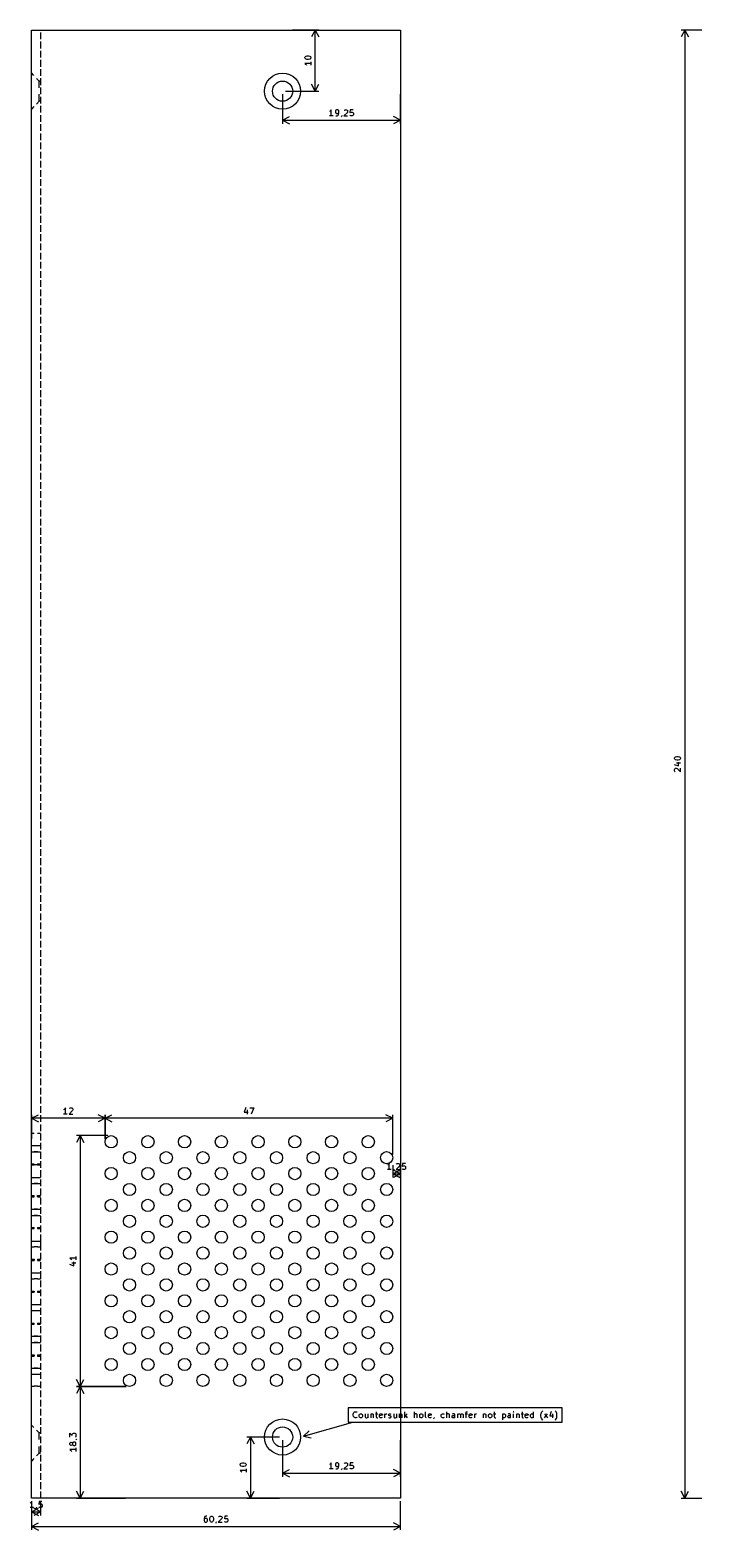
# Model space of a CAD drawing. Extents: x 24 to 504, y -400 to -22.
# Drawn here: x 24.2 to 134, y -400 to -154.8 of the extents above; entities that cross this region are included whole.
import ezdxf

# ---------------------------------------------------------------- set-up
doc = ezdxf.new("R2010")
doc.units = 0
doc.layers.add('BLACK', color=7, linetype='CONTINUOUS')

msp = doc.modelspace()

# ---------------------------------------------------------------- linework, layer by layer
at = {"layer": 'BLACK', "linetype": 'CONTINUOUS'}
for p, q in [((24.5, -154.8), (84.75, -154.8)), ((24.5, -394.8), (24.5, -154.8)), ((26, -156.3), (26, -155.2)), ((26, -157.8), (26, -156.7)), ((71.41642, -154.8), (67.12, -154.8)), ((70.83, -154.8), (70.243579, -155.926504)), ((70.83, -164.8), (70.83, -154.8)), ((70.83, -154.8), (71.416421, -155.926504)), ((84.75, -154.8), (84.75, -394.8)), ((131.2, -154.8), (130.613579, -155.926504)), ((134, -154.8), (130.61358, -154.8)), ((131.2, -154.8), (131.2, -394.8)), ((131.2, -154.8), (131.786421, -155.926504)), ((26, -159.3), (26, -158.2)), ((69.134819, -159.27619), (69.182438, -159.180952)), ((69.134819, -159.371428), (69.134819, -159.27619)), ((69.182438, -159.466666), (69.134819, -159.371428)), ((69.182438, -159.180952), (69.230057, -159.133333)), ((69.230057, -159.133333), (69.325295, -159.085714)), ((69.325295, -159.085714), (69.515771, -159.038095)), ((69.515771, -159.038095), (69.753866, -159.038095)), ((69.753866, -159.038095), (69.944342, -159.085714)), ((69.944342, -159.085714), (70.03958, -159.133333)), ((70.03958, -159.133333), (70.0872, -159.180952)), ((70.0872, -159.180952), (70.134819, -159.27619)), ((70.134819, -159.371428), (70.0872, -159.466666)), ((70.134819, -159.27619), (70.134819, -159.371428)), ((24.880999, -162.263303), (24.5, -161.818804)), ((26, -160.8), (26, -159.7)), ((26, -162.3), (26, -161.2)), ((70.134819, -160.27619), (69.134819, -160.27619)), ((69.134819, -160.27619), (69.277676, -160.371428)), ((69.230057, -159.514285), (69.182438, -159.466666)), ((69.325295, -159.561904), (69.230057, -159.514285)), ((69.277676, -160.371428), (69.372914, -160.466666)), ((69.515771, -159.609523), (69.325295, -159.561904)), ((69.372914, -160.466666), (69.420533, -160.561904)), ((69.753866, -159.609523), (69.515771, -159.609523)), ((69.944342, -159.561904), (69.753866, -159.609523)), ((70.03958, -159.514285), (69.944342, -159.561904)), ((70.0872, -159.466666), (70.03958, -159.514285)), ((70.134819, -159.990476), (70.134819, -160.561904)), ((25.769998, -163.152302), (25.325499, -162.707803)), ((25.769998, -164.231801), (25.769998, -163.152302)), ((25.833498, -163.152302), (25.769998, -163.152302)), ((25.769998, -163.152302), (25.896998, -163.152302)), ((25.896998, -163.152302), (25.833498, -163.152302)), ((25.960498, -163.152302), (25.896998, -163.152302)), ((26, -163.8), (26, -162.7)), ((26, -165.3), (26, -164.2)), ((70.83, -164.8), (70.243579, -163.673496)), ((70.83, -164.8), (71.416421, -163.673496)), ((25.769998, -166.454298), (25.325499, -166.898797)), ((25.769998, -166.454298), (25.769998, -165.311299)), ((25.833498, -166.454298), (25.769998, -166.454298)), ((25.896998, -166.454298), (25.833498, -166.454298)), ((25.960498, -166.454298), (25.896998, -166.454298)), ((26, -166.8), (26, -165.7)), ((65.5, -165.3), (65.5, -170.11642)), ((66, -164.8), (71.41642, -164.8)), ((84.75, -170.11642), (84.75, -165.3)), ((24.880999, -167.279797), (24.5, -167.724296)), ((26, -168.3), (26, -167.2)), ((26, -169.8), (26, -168.7)), ((65.5, -169.53), (66.626504, -168.943579)), ((73.267857, -168.072914), (73.172619, -168.120533)), ((73.744047, -168.834819), (73.172619, -168.834819)), ((73.363095, -167.977676), (73.267857, -168.072914)), ((73.458333, -167.834819), (73.363095, -167.977676)), ((73.458333, -168.834819), (73.458333, -167.834819)), ((74.172619, -167.930057), (74.125, -168.025295)), ((74.125, -168.025295), (74.125, -168.26339)), ((74.125, -168.26339), (74.172619, -168.358628)), ((74.220238, -167.882438), (74.172619, -167.930057)), ((74.172619, -168.358628), (74.220238, -168.406247)), ((74.315476, -167.834819), (74.220238, -167.882438)), ((74.220238, -168.406247), (74.315476, -168.453866)), ((74.220238, -168.834819), (74.410714, -168.834819)), ((74.505952, -167.834819), (74.315476, -167.834819)), ((74.315476, -168.453866), (74.505952, -168.453866)), ((74.410714, -168.834819), (74.505952, -168.7872)), ((74.60119, -167.882438), (74.505952, -167.834819)), ((74.505952, -168.453866), (74.60119, -168.406247)), ((74.505952, -168.7872), (74.553571, -168.73958)), ((74.553571, -168.73958), (74.648809, -168.596723)), ((74.648809, -167.930057), (74.60119, -167.882438)), ((74.60119, -168.406247), (74.648809, -168.358628)), ((74.696428, -168.025295), (74.648809, -167.930057)), ((74.648809, -168.358628), (74.696428, -168.26339)), ((74.648809, -168.596723), (74.696428, -168.406247)), ((74.696428, -168.406247), (74.696428, -168.025295)), ((75.125, -168.930057), (75.077381, -168.977676)), ((75.172619, -168.834819), (75.125, -168.930057)), ((75.172619, -168.7872), (75.172619, -168.834819)), ((76.07738, -168.26339), (75.505952, -168.834819)), ((75.505952, -168.834819), (76.124999, -168.834819)), ((75.553571, -167.930057), (75.60119, -167.882438)), ((75.60119, -167.882438), (75.696428, -167.834819)), ((75.696428, -167.834819), (75.934523, -167.834819)), ((75.934523, -167.834819), (76.029761, -167.882438)), ((76.029761, -167.882438), (76.07738, -167.930057)), ((76.07738, -167.930057), (76.124999, -168.025295)), ((76.124999, -168.120533), (76.07738, -168.26339)), ((76.124999, -168.025295), (76.124999, -168.120533)), ((76.553571, -167.834819), (76.505952, -168.311009)), ((76.505952, -168.311009), (76.553571, -168.26339)), ((76.553571, -168.7872), (76.505952, -168.73958)), ((77.029761, -167.834819), (76.553571, -167.834819)), ((76.553571, -168.26339), (76.648809, -168.215771)), ((76.648809, -168.834819), (76.553571, -168.7872)), ((76.648809, -168.215771), (76.886904, -168.215771)), ((76.886904, -168.834819), (76.648809, -168.834819)), ((76.886904, -168.215771), (76.982142, -168.26339)), ((76.982142, -168.7872), (76.886904, -168.834819)), ((76.982142, -168.26339), (77.029761, -168.311009)), ((77.029761, -168.73958), (76.982142, -168.7872)), ((77.029761, -168.311009), (77.07738, -168.406247)), ((77.07738, -168.644342), (77.029761, -168.73958)), ((77.07738, -168.406247), (77.07738, -168.644342)), ((84.75, -169.53), (83.623496, -168.943579)), ((26, -171.3), (26, -170.2)), ((65.5, -169.53), (84.75, -169.53)), ((65.5, -169.53), (66.626504, -170.116421)), ((84.75, -169.53), (83.623496, -170.116421)), ((26, -172.8), (26, -171.7)), ((26, -174.3), (26, -173.2)), ((26, -175.8), (26, -174.7)), ((26, -177.3), (26, -176.2)), ((26, -178.8), (26, -177.7)), ((26, -180.3), (26, -179.2)), ((26, -181.8), (26, -180.7)), ((26, -183.3), (26, -182.2)), ((26, -184.8), (26, -183.7)), ((26, -186.3), (26, -185.2)), ((26, -187.8), (26, -186.7)), ((26, -189.3), (26, -188.2)), ((26, -190.8), (26, -189.7)), ((26, -192.3), (26, -191.2)), ((26, -193.8), (26, -192.7)), ((26, -195.3), (26, -194.2)), ((26, -196.8), (26, -195.7)), ((26, -198.3), (26, -197.2)), ((26, -199.8), (26, -198.7)), ((26, -201.3), (26, -200.2)), ((26, -202.8), (26, -201.7)), ((26, -204.3), (26, -203.2)), ((26, -205.8), (26, -204.7)), ((26, -207.3), (26, -206.2)), ((26, -208.8), (26, -207.7)), ((26, -210.3), (26, -209.2)), ((26, -211.8), (26, -210.7)), ((26, -213.3), (26, -212.2)), ((26, -214.8), (26, -213.7)), ((26, -216.3), (26, -215.2)), ((26, -217.8), (26, -216.7)), ((26, -219.3), (26, -218.2)), ((26, -220.8), (26, -219.7)), ((26, -222.3), (26, -221.2)), ((26, -223.8), (26, -222.7)), ((26, -225.3), (26, -224.2)), ((26, -226.8), (26, -225.7)), ((26, -228.3), (26, -227.2)), ((26, -229.8), (26, -228.7)), ((26, -231.3), (26, -230.2)), ((26, -232.8), (26, -231.7)), ((26, -234.3), (26, -233.2)), ((26, -235.8), (26, -234.7)), ((26, -237.3), (26, -236.2)), ((26, -238.8), (26, -237.7)), ((26, -240.3), (26, -239.2)), ((26, -241.8), (26, -240.7)), ((26, -243.3), (26, -242.2)), ((26, -244.8), (26, -243.7)), ((26, -246.3), (26, -245.2)), ((26, -247.8), (26, -246.7)), ((26, -249.3), (26, -248.2)), ((26, -250.8), (26, -249.7)), ((26, -252.3), (26, -251.2)), ((26, -253.8), (26, -252.7)), ((26, -255.3), (26, -254.2)), ((26, -256.8), (26, -255.7)), ((26, -258.3), (26, -257.2)), ((26, -259.8), (26, -258.7)), ((26, -261.3), (26, -260.2)), ((26, -262.8), (26, -261.7)), ((26, -264.3), (26, -263.2)), ((26, -265.8), (26, -264.7)), ((26, -267.3), (26, -266.2)), ((26, -268.8), (26, -267.7)), ((26, -270.3), (26, -269.2)), ((26, -271.8), (26, -270.7)), ((26, -273.3), (26, -272.2)), ((26, -274.8), (26, -273.7)), ((129.504819, -273.799999), (129.552438, -273.704761)), ((129.504819, -273.895237), (129.504819, -273.799999)), ((129.552438, -273.990475), (129.504819, -273.895237)), ((129.552438, -273.704761), (129.600057, -273.657142)), ((129.600057, -274.038094), (129.552438, -273.990475)), ((129.600057, -273.657142), (129.695295, -273.609523)), ((129.695295, -274.085713), (129.600057, -274.038094)), ((129.695295, -273.609523), (129.885771, -273.561904)), ((129.885771, -274.133332), (129.695295, -274.085713)), ((129.838152, -274.609523), (130.504819, -274.609523)), ((129.885771, -273.561904), (130.123866, -273.561904)), ((130.123866, -274.133332), (129.885771, -274.133332)), ((130.123866, -273.561904), (130.314342, -273.609523)), ((130.314342, -274.085713), (130.123866, -274.133332)), ((130.171485, -275.085713), (130.171485, -274.466666)), ((130.314342, -273.609523), (130.40958, -273.657142)), ((130.40958, -274.038094), (130.314342, -274.085713)), ((130.40958, -273.657142), (130.4572, -273.704761)), ((130.4572, -273.990475), (130.40958, -274.038094)), ((130.4572, -273.704761), (130.504819, -273.799999)), ((130.504819, -273.895237), (130.4572, -273.990475)), ((130.504819, -273.799999), (130.504819, -273.895237)), ((26, -276.3), (26, -275.2)), ((26, -277.8), (26, -276.7)), ((129.4572, -274.847618), (130.171485, -275.085713)), ((129.504819, -275.657142), (129.552438, -275.561904)), ((129.504819, -275.895237), (129.504819, -275.657142)), ((129.552438, -275.990475), (129.504819, -275.895237)), ((129.552438, -275.561904), (129.600057, -275.514285)), ((129.600057, -276.038094), (129.552438, -275.990475)), ((129.600057, -275.514285), (129.695295, -275.466666)), ((129.695295, -275.466666), (129.790533, -275.466666)), ((129.790533, -275.466666), (129.93339, -275.514285)), ((129.93339, -275.514285), (130.504819, -276.085713)), ((130.504819, -276.085713), (130.504819, -275.466666)), ((26, -279.3), (26, -278.2)), ((26, -280.8), (26, -279.7)), ((26, -282.3), (26, -281.2)), ((26, -283.8), (26, -282.7)), ((26, -285.3), (26, -284.2)), ((26, -286.8), (26, -285.7)), ((26, -288.3), (26, -287.2)), ((26, -289.8), (26, -288.7)), ((26, -291.3), (26, -290.2)), ((26, -292.8), (26, -291.7)), ((26, -294.3), (26, -293.2)), ((26, -295.8), (26, -294.7)), ((26, -297.3), (26, -296.2)), ((26, -298.8), (26, -297.7)), ((26, -300.3), (26, -299.2)), ((26, -301.8), (26, -300.7)), ((26, -303.3), (26, -302.2)), ((26, -304.8), (26, -303.7)), ((26, -306.3), (26, -305.2)), ((26, -307.8), (26, -306.7)), ((26, -309.3), (26, -308.2)), ((26, -310.8), (26, -309.7)), ((26, -312.3), (26, -311.2)), ((26, -313.8), (26, -312.7)), ((26, -315.3), (26, -314.2)), ((26, -316.8), (26, -315.7)), ((26, -318.3), (26, -317.2)), ((26, -319.8), (26, -318.7)), ((26, -321.3), (26, -320.2)), ((26, -322.8), (26, -321.7)), ((26, -324.3), (26, -323.2)), ((26, -325.8), (26, -324.7)), ((26, -327.3), (26, -326.2)), ((26, -328.8), (26, -327.7)), ((26, -330.3), (26, -329.2)), ((26, -331.8), (26, -330.7)), ((30.023809, -331.004819), (29.928571, -331.147676)), ((30.023809, -332.004819), (30.023809, -331.004819)), ((30.738095, -331.052438), (30.833333, -331.004819)), ((30.833333, -331.004819), (31.071428, -331.004819)), ((31.071428, -331.004819), (31.166666, -331.052438)), ((59.47619, -330.9572), (59.238095, -331.671485)), ((60.142857, -331.004819), (60.809523, -331.004819)), ((60.809523, -331.004819), (60.380952, -332.004819)), ((24.5, -332.7), (25.626504, -332.113579)), ((24.5, -332.11358), (24.5, -336.035156)), ((36.5, -332.7), (24.5, -332.7)), ((24.5, -332.7), (25.626504, -333.286421)), ((26, -333.3), (26, -332.2)), ((29.833333, -331.242914), (29.738095, -331.290533)), ((30.309523, -332.004819), (29.738095, -332.004819)), ((29.928571, -331.147676), (29.833333, -331.242914)), ((31.214285, -331.43339), (30.642857, -332.004819)), ((30.642857, -332.004819), (31.261904, -332.004819)), ((30.690476, -331.100057), (30.738095, -331.052438)), ((31.166666, -331.052438), (31.214285, -331.100057)), ((31.214285, -331.100057), (31.261904, -331.195295)), ((31.261904, -331.290533), (31.214285, -331.43339)), ((31.261904, -331.195295), (31.261904, -331.290533)), ((36.5, -332.7), (35.373496, -332.113579)), ((36.5, -332.7), (35.373496, -333.286421)), ((36.5, -332.7), (37.626504, -332.113579)), ((36.5, -336.035156), (36.5, -332.11358)), ((36.5, -332.11358), (36.5, -336.035156)), ((83.5, -332.7), (36.5, -332.7)), ((36.5, -332.7), (37.626504, -333.286421)), ((59.238095, -331.671485), (59.857142, -331.671485)), ((59.714285, -331.338152), (59.714285, -332.004819)), ((83.5, -332.7), (82.373496, -332.113579)), ((83.5, -332.7), (82.373496, -333.286421)), ((83.5, -338.635156), (83.5, -332.11358)), ((24.5, -335.110075), (24.944499, -335.110075)), ((25.452499, -335.110075), (25.960498, -335.110075)), ((26, -334.8), (26, -333.7)), ((26, -336.3), (26, -335.2)), ((32.45, -335.535156), (31.863579, -336.66166)), ((36.939916, -335.535156), (31.86358, -335.535156)), ((32.45, -335.535156), (32.45, -376.535156)), ((32.45, -335.535156), (33.036421, -336.66166)), ((24.5, -337.142075), (24.944499, -337.142075)), ((24.5, -338.158077), (24.944499, -338.158077)), ((24.5, -338.158077), (25.452499, -338.158077)), ((24.944499, -337.142075), (25.452499, -337.142075)), ((25.452499, -338.158077), (24.944499, -338.158077)), ((25.452499, -337.142075), (25.960498, -337.142075)), ((25.452499, -338.158077), (25.960498, -338.158077)), ((26, -337.8), (26, -336.7)), ((26, -339.3), (26, -338.2)), ((24.5, -340.126579), (24.944499, -340.126579)), ((24.5, -340.317071), (24.5, -340.126579)), ((24.5, -340.317071), (24.944499, -340.317071)), ((25.452499, -340.317071), (24.944499, -340.317071)), ((25.452499, -340.126579), (25.960498, -340.126579)), ((25.452499, -340.126579), (25.452499, -340.317071)), ((25.452499, -340.317071), (25.960498, -340.317071)), ((25.960498, -340.317071), (25.960498, -340.126579)), ((26, -340.8), (26, -339.7)), ((82.744048, -340.312914), (82.64881, -340.360533)), ((82.839286, -340.217676), (82.744048, -340.312914)), ((82.934524, -340.074819), (82.839286, -340.217676)), ((82.934524, -341.074819), (82.934524, -340.074819)), ((83.5, -340.36), (83.5, -342.35642)), ((84.60119, -340.50339), (84.029762, -341.074819)), ((84.077381, -340.170057), (84.125, -340.122438)), ((84.125, -340.122438), (84.220238, -340.074819)), ((84.220238, -340.074819), (84.458333, -340.074819)), ((84.458333, -340.074819), (84.553571, -340.122438)), ((84.553571, -340.122438), (84.60119, -340.170057)), ((84.60119, -340.170057), (84.648809, -340.265295)), ((84.648809, -340.360533), (84.60119, -340.50339)), ((84.648809, -340.265295), (84.648809, -340.360533)), ((84.75, -342.35642), (84.75, -340.36)), ((85.077381, -340.074819), (85.029762, -340.551009)), ((85.029762, -340.551009), (85.077381, -340.50339)), ((85.553571, -340.074819), (85.077381, -340.074819)), ((85.077381, -340.50339), (85.172619, -340.455771)), ((85.172619, -340.455771), (85.410714, -340.455771)), ((85.410714, -340.455771), (85.505952, -340.50339)), ((85.505952, -340.50339), (85.553571, -340.551009)), ((85.553571, -340.551009), (85.60119, -340.646247)), ((85.60119, -340.646247), (85.60119, -340.884342)), ((24.5, -342.349071), (24.944499, -342.349071)), ((24.944499, -342.349071), (25.452499, -342.349071)), ((25.452499, -342.349071), (25.960498, -342.349071)), ((26, -342.3), (26, -341.2)), ((26, -343.8), (26, -342.7)), ((83.220238, -341.074819), (82.64881, -341.074819)), ((83.5, -341.77), (84.626504, -341.183579)), ((83.5, -341.77), (84.75, -341.77)), ((83.5, -341.77), (84.626504, -342.356421)), ((83.64881, -341.170057), (83.601191, -341.217676)), ((84.75, -341.77), (83.623496, -341.183579)), ((84.75, -341.77), (83.623496, -342.356421)), ((83.696429, -341.074819), (83.64881, -341.170057)), ((83.696429, -341.0272), (83.696429, -341.074819)), ((84.029762, -341.074819), (84.648809, -341.074819)), ((85.077381, -341.0272), (85.029762, -340.97958)), ((85.172619, -341.074819), (85.077381, -341.0272)), ((85.410714, -341.074819), (85.172619, -341.074819)), ((85.505952, -341.0272), (85.410714, -341.074819)), ((85.553571, -340.97958), (85.505952, -341.0272)), ((85.60119, -340.884342), (85.553571, -340.97958)), ((24.5, -343.36507), (24.944499, -343.36507)), ((24.5, -343.36507), (25.452499, -343.36507)), ((24.5, -345.333575), (24.5, -345.524067)), ((24.5, -345.333575), (24.944499, -345.333575)), ((24.5, -345.524067), (24.944499, -345.524067)), ((25.452499, -343.36507), (24.944499, -343.36507)), ((24.944499, -345.524067), (24.944499, -345.333575)), ((25.452499, -343.36507), (25.960498, -343.36507)), ((25.452499, -345.524067), (25.452499, -345.333575)), ((25.452499, -345.333575), (25.960498, -345.333575)), ((25.452499, -345.524067), (25.960498, -345.524067)), ((26, -345.3), (26, -344.2)), ((26, -346.8), (26, -345.7)), ((24.5, -347.55607), (25.452499, -347.55607)), ((24.5, -347.55607), (24.944499, -347.55607)), ((25.452499, -347.55607), (24.944499, -347.55607)), ((25.452499, -347.55607), (25.960498, -347.55607)), ((26, -348.3), (26, -347.2)), ((24.5, -348.572069), (25.452499, -348.572069)), ((24.5, -348.572069), (24.944499, -348.572069)), ((24.5, -350.54055), (24.944499, -350.54055)), ((24.5, -350.54055), (24.5, -350.731063)), ((25.452499, -348.572069), (24.944499, -348.572069)), ((24.944499, -350.731063), (24.944499, -350.54055)), ((25.452499, -348.572069), (25.960498, -348.572069)), ((25.452499, -350.54055), (25.960498, -350.54055)), ((25.452499, -350.54055), (25.452499, -350.731063)), ((26, -349.8), (26, -348.7)), ((26, -351.3), (26, -350.2)), ((24.5, -350.731063), (24.944499, -350.731063)), ((24.5, -353.715546), (24.5, -352.763066)), ((24.5, -352.763066), (24.944499, -352.763066)), ((24.944499, -352.763066), (25.452499, -352.763066)), ((25.452499, -350.731063), (25.960498, -350.731063)), ((25.452499, -352.763066), (25.960498, -352.763066)), ((25.960498, -352.763066), (25.960498, -353.715546)), ((26, -352.8), (26, -351.7)), ((24.5, -353.715546), (24.944499, -353.715546)), ((25.452499, -353.715546), (24.944499, -353.715546)), ((25.452499, -353.715546), (25.960498, -353.715546)), ((26, -354.3), (26, -353.2)), ((26, -355.8), (26, -354.7)), ((31.754819, -355.273251), (31.754819, -355.844679)), ((24.5, -355.747546), (24.944499, -355.747546)), ((24.5, -355.938062), (24.5, -355.747546)), ((24.5, -355.938062), (24.944499, -355.938062)), ((24.5, -357.970062), (24.944499, -357.970062)), ((24.5, -358.922542), (24.5, -357.970062)), ((24.944499, -355.747546), (24.944499, -355.938062)), ((24.944499, -357.970062), (25.452499, -357.970062)), ((25.452499, -355.747546), (25.960498, -355.747546)), ((25.452499, -355.747546), (25.452499, -355.938062)), ((25.452499, -355.938062), (25.960498, -355.938062)), ((25.452499, -357.970062), (25.960498, -357.970062)), ((25.960498, -357.970062), (25.960498, -358.922542)), ((26, -357.3), (26, -356.2)), ((26, -358.8), (26, -357.7)), ((30.7072, -356.558965), (31.421485, -356.79706)), ((31.754819, -355.558965), (30.754819, -355.558965)), ((30.754819, -355.558965), (30.897676, -355.654203)), ((30.897676, -355.654203), (30.992914, -355.749441)), ((30.992914, -355.749441), (31.040533, -355.844679)), ((31.088152, -356.32087), (31.754819, -356.32087)), ((31.421485, -356.79706), (31.421485, -356.178013)), ((24.5, -358.922542), (24.944499, -358.922542)), ((25.452499, -358.922542), (24.944499, -358.922542)), ((25.452499, -358.922542), (25.960498, -358.922542)), ((26, -360.3), (26, -359.2)), ((24.5, -361.145048), (24.5, -360.954545)), ((24.5, -360.954545), (24.944499, -360.954545)), ((24.5, -361.145048), (24.944499, -361.145048)), ((24.944499, -360.954545), (24.944499, -361.145048)), ((25.452499, -360.954545), (25.452499, -361.145048)), ((25.452499, -360.954545), (25.960498, -360.954545)), ((25.452499, -361.145048), (25.960498, -361.145048)), ((26, -361.8), (26, -360.7)), ((26, -363.3), (26, -362.2)), ((24.5, -363.113542), (24.944499, -363.113542)), ((24.5, -364.129541), (24.944499, -364.129541)), ((24.944499, -363.113542), (25.452499, -363.113542)), ((24.944499, -364.129541), (25.452499, -364.129541)), ((25.452499, -363.113542), (25.960498, -363.113542)), ((25.452499, -364.129541), (25.960498, -364.129541)), ((26, -364.8), (26, -363.7)), ((26, -366.3), (26, -365.2)), ((24.5, -366.161541), (24.5, -366.352044)), ((24.5, -366.161541), (24.944499, -366.161541)), ((24.5, -366.352044), (24.944499, -366.352044)), ((24.944499, -366.352044), (24.944499, -366.161541)), ((25.452499, -366.161541), (25.960498, -366.161541)), ((25.452499, -366.161541), (25.452499, -366.352044)), ((25.452499, -366.352044), (25.960498, -366.352044)), ((26, -367.8), (26, -366.7)), ((24.5, -368.320539), (24.944499, -368.320539)), ((24.5, -368.320539), (25.452499, -368.320539)), ((24.5, -369.336537), (24.944499, -369.336537)), ((24.5, -369.336537), (25.452499, -369.336537)), ((25.452499, -368.320539), (24.944499, -368.320539)), ((25.452499, -369.336537), (24.944499, -369.336537)), ((25.452499, -368.320539), (25.960498, -368.320539)), ((25.452499, -369.336537), (25.960498, -369.336537)), ((26, -369.3), (26, -368.2)), ((26, -370.8), (26, -369.7)), ((24.5, -371.559032), (24.5, -371.368537)), ((24.5, -371.368537), (24.944499, -371.368537)), ((24.5, -371.559032), (24.944499, -371.559032)), ((24.944499, -371.368537), (24.944499, -371.559032)), ((25.452499, -371.368537), (25.960498, -371.368537)), ((25.452499, -371.368537), (25.452499, -371.559032)), ((25.452499, -371.559032), (25.960498, -371.559032)), ((26, -372.3), (26, -371.2)), ((24.5, -373.527532), (24.944499, -373.527532)), ((24.5, -373.527532), (25.452499, -373.527532)), ((24.5, -374.543533), (24.944499, -374.543533)), ((25.452499, -373.527532), (24.944499, -373.527532)), ((24.944499, -374.543533), (25.452499, -374.543533)), ((25.452499, -373.527532), (25.960498, -373.527532)), ((25.452499, -374.543533), (25.960498, -374.543533)), ((26, -373.8), (26, -372.7)), ((26, -375.3), (26, -374.2)), ((24.5, -376.512028), (24.944499, -376.512028)), ((25.452499, -376.512028), (24.944499, -376.512028)), ((25.452499, -376.512028), (25.960498, -376.512028)), ((26, -376.8), (26, -375.7)), ((26, -378.3), (26, -377.2)), ((32.45, -376.535156), (31.863579, -375.408652)), ((32.45, -376.535156), (31.863579, -377.66166)), ((39.939916, -376.535156), (31.86358, -376.535156)), ((31.86358, -376.535156), (39.939916, -376.535156)), ((32.45, -376.535156), (33.036421, -375.408652)), ((32.45, -376.535156), (32.45, -394.8)), ((32.45, -376.535156), (33.036421, -377.66166)), ((26, -379.8), (26, -378.7)), ((76.217854, -380.05175), (76.217854, -382.34825)), ((111.182146, -380.05175), (76.217854, -380.05175)), ((111.182146, -382.34825), (111.182146, -380.05175)), ((26, -381.3), (26, -380.2)), ((26, -382.8), (26, -381.7)), ((68.930617, -384.662134), (76.997073, -382.34825)), ((76.217854, -382.34825), (111.182146, -382.34825)), ((77.03333, -381.08339), (77.080949, -380.892914)), ((77.03333, -381.226247), (77.03333, -381.08339)), ((77.080949, -381.416723), (77.03333, -381.226247)), ((77.080949, -380.892914), (77.128568, -380.797676)), ((77.128568, -381.511961), (77.080949, -381.416723)), ((77.128568, -380.797676), (77.223806, -380.702438)), ((77.223806, -381.6072), (77.128568, -381.511961)), ((77.223806, -380.702438), (77.366663, -380.654819)), ((77.366663, -381.654819), (77.223806, -381.6072)), ((77.366663, -380.654819), (77.461901, -380.654819)), ((77.461901, -381.654819), (77.366663, -381.654819)), ((77.461901, -380.654819), (77.604758, -380.702438)), ((77.604758, -381.6072), (77.461901, -381.654819)), ((77.604758, -380.702438), (77.652377, -380.750057)), ((77.652377, -381.55958), (77.604758, -381.6072)), ((78.03333, -381.178628), (78.080949, -381.08339)), ((78.03333, -381.464342), (78.03333, -381.178628)), ((78.080949, -381.55958), (78.03333, -381.464342)), ((78.080949, -381.08339), (78.128568, -381.035771)), ((78.128568, -381.6072), (78.080949, -381.55958)), ((78.128568, -381.035771), (78.223806, -380.988152)), ((78.223806, -381.654819), (78.128568, -381.6072)), ((78.223806, -380.988152), (78.366663, -380.988152)), ((78.366663, -381.654819), (78.223806, -381.654819)), ((78.366663, -380.988152), (78.461901, -381.035771)), ((78.461901, -381.6072), (78.366663, -381.654819)), ((78.461901, -381.035771), (78.50952, -381.08339)), ((78.50952, -381.55958), (78.461901, -381.6072)), ((78.50952, -381.08339), (78.557139, -381.178628)), ((78.557139, -381.464342), (78.50952, -381.55958)), ((78.557139, -381.178628), (78.557139, -381.464342)), ((78.985711, -380.988152), (78.985711, -381.511961)), ((78.985711, -381.511961), (79.03333, -381.6072)), ((79.03333, -381.6072), (79.128568, -381.654819)), ((79.128568, -381.654819), (79.271425, -381.654819)), ((79.271425, -381.654819), (79.366663, -381.6072)), ((79.366663, -381.6072), (79.414282, -381.55958)), ((79.414282, -380.988152), (79.414282, -381.654819)), ((79.890473, -380.988152), (79.890473, -381.654819)), ((79.890473, -381.08339), (79.938092, -381.035771)), ((79.938092, -381.035771), (80.03333, -380.988152)), ((80.03333, -380.988152), (80.176187, -380.988152)), ((80.176187, -380.988152), (80.271425, -381.035771)), ((80.271425, -381.035771), (80.319044, -381.131009)), ((80.319044, -381.131009), (80.319044, -381.654819)), ((80.652378, -380.988152), (81.03333, -380.988152)), ((80.795235, -380.654819), (80.795235, -381.511961)), ((80.795235, -381.511961), (80.842854, -381.6072)), ((80.842854, -381.6072), (80.938092, -381.654819)), ((80.938092, -381.654819), (81.03333, -381.654819)), ((81.319045, -381.131009), (81.366664, -381.035771)), ((81.319045, -381.511961), (81.319045, -381.131009)), ((81.795235, -381.226247), (81.319045, -381.321485)), ((81.366664, -381.6072), (81.319045, -381.511961)), ((81.366664, -381.035771), (81.461902, -380.988152)), ((81.461902, -381.654819), (81.366664, -381.6072)), ((81.461902, -380.988152), (81.652378, -380.988152)), ((81.652378, -381.654819), (81.461902, -381.654819)), ((81.652378, -380.988152), (81.747616, -381.035771)), ((81.747616, -381.6072), (81.652378, -381.654819)), ((81.747616, -381.035771), (81.795235, -381.131009)), ((81.795235, -381.131009), (81.795235, -381.226247)), ((82.223807, -381.654819), (82.223807, -380.988152)), ((82.223807, -381.178628), (82.271426, -381.08339)), ((82.271426, -381.08339), (82.319045, -381.035771)), ((82.319045, -381.035771), (82.414283, -380.988152)), ((82.414283, -380.988152), (82.509521, -380.988152)), ((82.795236, -381.131009), (82.842855, -381.035771)), ((82.795236, -381.178628), (82.795236, -381.131009)), ((82.842855, -381.273866), (82.795236, -381.178628)), ((82.795236, -381.6072), (82.890474, -381.654819)), ((82.842855, -381.035771), (82.938093, -380.988152)), ((82.938093, -381.321485), (82.842855, -381.273866)), ((82.890474, -381.654819), (83.08095, -381.654819)), ((82.938093, -380.988152), (83.08095, -380.988152)), ((83.08095, -381.321485), (82.938093, -381.321485)), ((83.08095, -380.988152), (83.176188, -381.035771)), ((83.176188, -381.369104), (83.08095, -381.321485)), ((83.08095, -381.654819), (83.176188, -381.6072)), ((83.223807, -381.464342), (83.176188, -381.369104)), ((83.176188, -381.6072), (83.223807, -381.511961)), ((83.223807, -381.511961), (83.223807, -381.464342)), ((83.652379, -380.988152), (83.652379, -381.511961)), ((83.652379, -381.511961), (83.699998, -381.6072)), ((83.699998, -381.6072), (83.795236, -381.654819)), ((83.795236, -381.654819), (83.938093, -381.654819)), ((83.938093, -381.654819), (84.033331, -381.6072)), ((84.033331, -381.6072), (84.08095, -381.55958)), ((84.08095, -380.988152), (84.08095, -381.654819)), ((84.557141, -380.988152), (84.557141, -381.654819)), ((84.557141, -381.08339), (84.60476, -381.035771)), ((84.60476, -381.035771), (84.699998, -380.988152)), ((84.699998, -380.988152), (84.842855, -380.988152)), ((84.842855, -380.988152), (84.938093, -381.035771)), ((84.938093, -381.035771), (84.985712, -381.131009)), ((84.985712, -381.131009), (84.985712, -381.654819)), ((85.461903, -381.654819), (85.461903, -380.654819)), ((85.842855, -380.988152), (85.461903, -381.369104)), ((85.557141, -381.273866), (85.842855, -381.654819)), ((87.033332, -381.654819), (87.033332, -380.654819)), ((87.080951, -381.035771), (87.033332, -381.08339)), ((87.176189, -380.988152), (87.080951, -381.035771)), ((87.319046, -380.988152), (87.176189, -380.988152)), ((87.414284, -381.035771), (87.319046, -380.988152)), ((87.461903, -381.131009), (87.414284, -381.035771)), ((87.461903, -381.654819), (87.461903, -381.131009)), ((87.890475, -381.178628), (87.938094, -381.08339)), ((87.890475, -381.464342), (87.890475, -381.178628)), ((87.938094, -381.55958), (87.890475, -381.464342)), ((87.938094, -381.08339), (87.985713, -381.035771)), ((87.985713, -381.6072), (87.938094, -381.55958)), ((87.985713, -381.035771), (88.080951, -380.988152)), ((88.080951, -381.654819), (87.985713, -381.6072)), ((88.080951, -380.988152), (88.223808, -380.988152)), ((88.223808, -381.654819), (88.080951, -381.654819)), ((88.223808, -380.988152), (88.319046, -381.035771)), ((88.319046, -381.6072), (88.223808, -381.654819)), ((88.319046, -381.035771), (88.366665, -381.08339)), ((88.366665, -381.55958), (88.319046, -381.6072)), ((88.366665, -381.08339), (88.414284, -381.178628)), ((88.414284, -381.464342), (88.366665, -381.55958)), ((88.414284, -381.178628), (88.414284, -381.464342)), ((88.842856, -381.511961), (88.842856, -380.654819)), ((88.890475, -381.6072), (88.842856, -381.511961)), ((88.985713, -381.654819), (88.890475, -381.6072)), ((89.319047, -381.131009), (89.366666, -381.035771)), ((89.319047, -381.511961), (89.319047, -381.131009)), ((89.795237, -381.226247), (89.319047, -381.321485)), ((89.366666, -381.6072), (89.319047, -381.511961)), ((89.366666, -381.035771), (89.461904, -380.988152)), ((89.461904, -381.654819), (89.366666, -381.6072)), ((89.461904, -380.988152), (89.65238, -380.988152)), ((89.65238, -381.654819), (89.461904, -381.654819)), ((89.65238, -380.988152), (89.747618, -381.035771)), ((89.747618, -381.6072), (89.65238, -381.654819)), ((89.747618, -381.035771), (89.795237, -381.131009)), ((89.795237, -381.131009), (89.795237, -381.226247)), ((90.223809, -381.750057), (90.17619, -381.797676)), ((90.271428, -381.654819), (90.223809, -381.750057)), ((90.271428, -381.6072), (90.271428, -381.654819)), ((91.414285, -381.178628), (91.461904, -381.08339)), ((91.414285, -381.464342), (91.414285, -381.178628)), ((91.461904, -381.55958), (91.414285, -381.464342)), ((91.461904, -381.08339), (91.509523, -381.035771)), ((91.509523, -381.6072), (91.461904, -381.55958)), ((91.509523, -381.035771), (91.604761, -380.988152)), ((91.604761, -381.654819), (91.509523, -381.6072)), ((91.604761, -380.988152), (91.795237, -380.988152)), ((91.795237, -381.654819), (91.604761, -381.654819)), ((91.795237, -380.988152), (91.890475, -381.035771)), ((91.890475, -381.6072), (91.795237, -381.654819)), ((92.319047, -381.654819), (92.319047, -380.654819)), ((92.366666, -381.035771), (92.319047, -381.08339)), ((92.461904, -380.988152), (92.366666, -381.035771)), ((92.604761, -380.988152), (92.461904, -380.988152)), ((92.699999, -381.035771), (92.604761, -380.988152)), ((92.747618, -381.131009), (92.699999, -381.035771)), ((92.747618, -381.654819), (92.747618, -381.131009)), ((93.17619, -381.416723), (93.223809, -381.321485)), ((93.17619, -381.511961), (93.17619, -381.416723)), ((93.223809, -381.6072), (93.17619, -381.511961)), ((93.319047, -380.988152), (93.223809, -381.035771)), ((93.223809, -381.321485), (93.319047, -381.273866)), ((93.319047, -381.654819), (93.223809, -381.6072)), ((93.509523, -380.988152), (93.319047, -380.988152)), ((93.319047, -381.273866), (93.557142, -381.273866)), ((93.557142, -381.654819), (93.319047, -381.654819)), ((93.604761, -381.035771), (93.509523, -380.988152)), ((93.557142, -381.273866), (93.65238, -381.226247)), ((93.65238, -381.6072), (93.557142, -381.654819)), ((93.65238, -381.131009), (93.604761, -381.035771)), ((93.65238, -381.654819), (93.65238, -381.131009)), ((94.128571, -381.654819), (94.128571, -380.988152)), ((94.128571, -381.08339), (94.17619, -381.035771)), ((94.17619, -381.035771), (94.271428, -380.988152)), ((94.271428, -380.988152), (94.414285, -380.988152)), ((94.414285, -380.988152), (94.509523, -381.035771)), ((94.509523, -381.035771), (94.557142, -381.131009)), ((94.557142, -381.131009), (94.604761, -381.035771)), ((94.557142, -381.131009), (94.557142, -381.654819)), ((94.604761, -381.035771), (94.699999, -380.988152)), ((94.699999, -380.988152), (94.842856, -380.988152)), ((94.842856, -380.988152), (94.938095, -381.035771)), ((94.938095, -381.035771), (94.985714, -381.131009)), ((94.985714, -381.131009), (94.985714, -381.654819)), ((95.319047, -380.988152), (95.699999, -380.988152)), ((95.461904, -380.797676), (95.509523, -380.702438)), ((95.461904, -381.654819), (95.461904, -380.797676)), ((95.509523, -380.702438), (95.604761, -380.654819)), ((95.604761, -380.654819), (95.699999, -380.654819)), ((95.985714, -381.131009), (96.033333, -381.035771)), ((95.985714, -381.511961), (95.985714, -381.131009)), ((96.461904, -381.226247), (95.985714, -381.321485)), ((96.033333, -381.6072), (95.985714, -381.511961)), ((96.033333, -381.035771), (96.128571, -380.988152)), ((96.128571, -381.654819), (96.033333, -381.6072)), ((96.128571, -380.988152), (96.319047, -380.988152)), ((96.319047, -381.654819), (96.128571, -381.654819)), ((96.319047, -380.988152), (96.414285, -381.035771)), ((96.414285, -381.6072), (96.319047, -381.654819)), ((96.414285, -381.035771), (96.461904, -381.131009)), ((96.461904, -381.131009), (96.461904, -381.226247)), ((96.890476, -381.654819), (96.890476, -380.988152)), ((96.890476, -381.178628), (96.938095, -381.08339)), ((96.938095, -381.08339), (96.985714, -381.035771)), ((96.985714, -381.035771), (97.080952, -380.988152)), ((97.080952, -380.988152), (97.17619, -380.988152)), ((98.271429, -380.988152), (98.271429, -381.654819)), ((98.271429, -381.08339), (98.319048, -381.035771)), ((98.319048, -381.035771), (98.414286, -380.988152)), ((98.414286, -380.988152), (98.557143, -380.988152)), ((98.557143, -380.988152), (98.652381, -381.035771)), ((98.652381, -381.035771), (98.7, -381.131009)), ((98.7, -381.131009), (98.7, -381.654819)), ((99.128572, -381.178628), (99.176191, -381.08339)), ((99.128572, -381.464342), (99.128572, -381.178628)), ((99.176191, -381.55958), (99.128572, -381.464342)), ((99.176191, -381.08339), (99.22381, -381.035771)), ((99.22381, -381.6072), (99.176191, -381.55958)), ((99.22381, -381.035771), (99.319048, -380.988152)), ((99.319048, -381.654819), (99.22381, -381.6072)), ((99.319048, -380.988152), (99.461905, -380.988152)), ((99.461905, -381.654819), (99.319048, -381.654819)), ((99.461905, -380.988152), (99.557143, -381.035771)), ((99.557143, -381.6072), (99.461905, -381.654819)), ((99.557143, -381.035771), (99.604762, -381.08339)), ((99.604762, -381.55958), (99.557143, -381.6072)), ((99.604762, -381.08339), (99.652381, -381.178628)), ((99.652381, -381.464342), (99.604762, -381.55958)), ((99.652381, -381.178628), (99.652381, -381.464342)), ((99.938096, -380.988152), (100.319048, -380.988152)), ((100.080953, -380.654819), (100.080953, -381.511961)), ((100.080953, -381.511961), (100.128572, -381.6072)), ((100.128572, -381.6072), (100.22381, -381.654819)), ((100.22381, -381.654819), (100.319048, -381.654819)), ((101.414287, -380.988152), (101.414287, -381.988152)), ((101.414287, -381.035771), (101.509525, -380.988152)), ((101.509525, -381.654819), (101.414287, -381.6072)), ((101.509525, -380.988152), (101.700001, -380.988152)), ((101.700001, -381.654819), (101.509525, -381.654819)), ((101.700001, -380.988152), (101.795239, -381.035771)), ((101.795239, -381.6072), (101.700001, -381.654819)), ((101.795239, -381.035771), (101.842858, -381.08339)), ((101.842858, -381.55958), (101.795239, -381.6072)), ((101.842858, -381.08339), (101.890477, -381.178628)), ((101.890477, -381.464342), (101.842858, -381.55958)), ((101.890477, -381.178628), (101.890477, -381.464342)), ((102.27143, -381.416723), (102.319049, -381.321485)), ((102.27143, -381.511961), (102.27143, -381.416723)), ((102.319049, -381.6072), (102.27143, -381.511961)), ((102.414287, -380.988152), (102.319049, -381.035771)), ((102.319049, -381.321485), (102.414287, -381.273866)), ((102.414287, -381.654819), (102.319049, -381.6072)), ((102.604763, -380.988152), (102.414287, -380.988152)), ((102.414287, -381.273866), (102.652382, -381.273866)), ((102.652382, -381.654819), (102.414287, -381.654819)), ((102.700001, -381.035771), (102.604763, -380.988152)), ((102.652382, -381.273866), (102.74762, -381.226247)), ((102.74762, -381.6072), (102.652382, -381.654819)), ((102.74762, -381.131009), (102.700001, -381.035771)), ((102.74762, -381.654819), (102.74762, -381.131009)), ((103.223811, -380.654819), (103.176192, -380.702438)), ((103.176192, -380.702438), (103.223811, -380.750057)), ((103.27143, -380.702438), (103.223811, -380.654819)), ((103.223811, -380.654819), (103.223811, -380.750057)), ((103.223811, -380.750057), (103.27143, -380.702438)), ((103.223811, -381.654819), (103.223811, -380.988152)), ((103.700001, -380.988152), (103.700001, -381.654819)), ((103.700001, -381.08339), (103.74762, -381.035771)), ((103.74762, -381.035771), (103.842858, -380.988152)), ((103.842858, -380.988152), (103.985715, -380.988152)), ((103.985715, -380.988152), (104.080953, -381.035771)), ((104.080953, -381.035771), (104.128572, -381.131009)), ((104.128572, -381.131009), (104.128572, -381.654819)), ((104.461906, -380.988152), (104.842858, -380.988152)), ((104.604763, -380.654819), (104.604763, -381.511961)), ((104.604763, -381.511961), (104.652382, -381.6072)), ((104.652382, -381.6072), (104.74762, -381.654819)), ((104.74762, -381.654819), (104.842858, -381.654819)), ((105.128573, -381.131009), (105.176192, -381.035771)), ((105.128573, -381.511961), (105.128573, -381.131009)), ((105.604763, -381.226247), (105.128573, -381.321485)), ((105.176192, -381.6072), (105.128573, -381.511961)), ((105.176192, -381.035771), (105.27143, -380.988152)), ((105.27143, -381.654819), (105.176192, -381.6072)), ((105.27143, -380.988152), (105.461906, -380.988152)), ((105.461906, -381.654819), (105.27143, -381.654819)), ((105.461906, -380.988152), (105.557144, -381.035771)), ((105.557144, -381.6072), (105.461906, -381.654819)), ((105.557144, -381.035771), (105.604763, -381.131009)), ((105.604763, -381.131009), (105.604763, -381.226247)), ((105.985716, -381.178628), (106.033335, -381.08339)), ((105.985716, -381.464342), (105.985716, -381.178628)), ((106.033335, -381.55958), (105.985716, -381.464342)), ((106.033335, -381.08339), (106.080954, -381.035771)), ((106.080954, -381.6072), (106.033335, -381.55958)), ((106.080954, -381.035771), (106.176192, -380.988152)), ((106.176192, -381.654819), (106.080954, -381.6072)), ((106.176192, -380.988152), (106.366668, -380.988152)), ((106.366668, -381.654819), (106.176192, -381.654819)), ((106.366668, -380.988152), (106.461906, -381.035771)), ((106.461906, -381.6072), (106.366668, -381.654819)), ((106.461906, -381.654819), (106.461906, -380.654819)), ((107.700002, -381.178628), (107.747621, -380.940533)), ((107.700002, -381.369104), (107.700002, -381.178628)), ((107.747621, -381.6072), (107.700002, -381.369104)), ((107.747621, -380.940533), (107.79524, -380.797676)), ((107.79524, -381.750057), (107.747621, -381.6072)), ((107.79524, -380.797676), (107.842859, -380.702438)), ((107.842859, -381.845295), (107.79524, -381.750057)), ((107.842859, -380.702438), (107.938097, -380.55958)), ((107.938097, -381.988152), (107.842859, -381.845295)), ((107.938097, -380.55958), (107.985716, -380.511961)), ((107.985716, -382.035771), (107.938097, -381.988152)), ((108.271431, -381.654819), (108.79524, -380.988152)), ((108.271431, -380.988152), (108.79524, -381.654819)), ((109.366669, -380.6072), (109.128574, -381.321485)), ((109.128574, -381.321485), (109.747621, -381.321485)), ((109.604764, -380.988152), (109.604764, -381.654819)), ((110.080955, -380.55958), (110.033336, -380.511961)), ((110.033336, -382.035771), (110.080955, -381.988152)), ((110.176193, -380.702438), (110.080955, -380.55958)), ((110.080955, -381.988152), (110.176193, -381.845295)), ((110.223812, -380.797676), (110.176193, -380.702438)), ((110.176193, -381.845295), (110.223812, -381.750057)), ((110.271431, -380.940533), (110.223812, -380.797676)), ((110.223812, -381.750057), (110.271431, -381.6072)), ((110.31905, -381.178628), (110.271431, -380.940533)), ((110.271431, -381.6072), (110.31905, -381.369104)), ((110.31905, -381.369104), (110.31905, -381.178628)), ((24.880999, -383.243022), (24.5, -382.86202)), ((25.769998, -384.132019), (25.325499, -383.687517)), ((25.769998, -385.211517), (25.769998, -384.132019)), ((25.960498, -384.132019), (25.769998, -384.132019)), ((25.833498, -384.132019), (25.769998, -384.132019)), ((25.896998, -384.132019), (25.833498, -384.132019)), ((26, -384.3), (26, -383.2)), ((26, -385.8), (26, -384.7)), ((30.754819, -384.810434), (30.754819, -384.191387)), ((30.754819, -384.191387), (31.135771, -384.52472)), ((31.135771, -384.381863), (31.18339, -384.286625)), ((31.135771, -384.52472), (31.135771, -384.381863)), ((31.18339, -384.286625), (31.231009, -384.239006)), ((31.231009, -384.239006), (31.326247, -384.191387)), ((31.326247, -384.191387), (31.564342, -384.191387)), ((31.564342, -384.191387), (31.65958, -384.239006)), ((31.65958, -384.239006), (31.7072, -384.286625)), ((31.7072, -384.762815), (31.65958, -384.810434)), ((31.7072, -384.286625), (31.754819, -384.381863)), ((31.754819, -384.667577), (31.7072, -384.762815)), ((31.754819, -384.381863), (31.754819, -384.667577)), ((60.25, -384.798789), (59.663579, -385.925293)), ((64.9892, -384.798789), (59.66358, -384.798789)), ((60.25, -384.798789), (60.25, -394.8)), ((60.25, -384.798789), (60.836421, -385.925293)), ((68.930617, -384.662134), (69.851756, -383.787832)), ((68.930617, -384.662134), (70.175146, -384.915208)), ((25.769998, -387.434009), (25.769998, -386.354511)), ((26, -387.3), (26, -386.2)), ((30.754819, -385.810434), (30.802438, -385.715196)), ((30.754819, -386.00091), (30.754819, -385.810434)), ((30.802438, -386.096148), (30.754819, -386.00091)), ((31.754819, -386.858053), (30.754819, -386.858053)), ((30.754819, -386.858053), (30.897676, -386.953291)), ((30.802438, -385.715196), (30.850057, -385.667577)), ((30.850057, -386.143767), (30.802438, -386.096148)), ((30.850057, -385.667577), (30.945295, -385.619958)), ((30.945295, -386.191386), (30.850057, -386.143767)), ((30.897676, -386.953291), (30.992914, -387.048529)), ((30.945295, -385.619958), (30.992914, -385.619958)), ((30.992914, -386.191386), (30.945295, -386.191386)), ((30.992914, -385.619958), (31.088152, -385.667577)), ((31.088152, -386.143767), (30.992914, -386.191386)), ((30.992914, -387.048529), (31.040533, -387.143767)), ((31.088152, -385.667577), (31.135771, -385.715196)), ((31.135771, -386.096148), (31.088152, -386.143767)), ((31.135771, -385.715196), (31.18339, -385.810434)), ((31.18339, -386.00091), (31.135771, -386.096148)), ((31.231009, -385.715196), (31.18339, -385.810434)), ((31.18339, -385.810434), (31.18339, -386.00091)), ((31.18339, -386.00091), (31.231009, -386.096148)), ((31.278628, -385.667577), (31.231009, -385.715196)), ((31.231009, -386.096148), (31.278628, -386.143767)), ((31.373866, -385.619958), (31.278628, -385.667577)), ((31.278628, -386.143767), (31.373866, -386.191386)), ((31.564342, -385.619958), (31.373866, -385.619958)), ((31.373866, -386.191386), (31.564342, -386.191386)), ((31.65958, -385.667577), (31.564342, -385.619958)), ((31.564342, -386.191386), (31.65958, -386.143767)), ((31.7072, -385.715196), (31.65958, -385.667577)), ((31.65958, -386.143767), (31.7072, -386.096148)), ((31.7072, -385.143767), (31.754819, -385.143767)), ((31.754819, -385.810434), (31.7072, -385.715196)), ((31.7072, -386.096148), (31.754819, -386.00091)), ((31.754819, -385.143767), (31.850057, -385.191386)), ((31.754819, -386.00091), (31.754819, -385.810434)), ((31.754819, -386.572339), (31.754819, -387.143767)), ((31.850057, -385.191386), (31.897676, -385.239005)), ((65.5, -385.3), (65.5, -391.28642)), ((84.75, -391.28642), (84.75, -385.3)), ((24.880999, -388.323016), (24.5, -388.767508)), ((25.769998, -387.434009), (25.325499, -387.878514)), ((25.833498, -387.434009), (25.769998, -387.434009)), ((25.833498, -387.434009), (25.896998, -387.434009)), ((25.960498, -387.434009), (25.896998, -387.434009)), ((26, -388.8), (26, -387.7)), ((26, -390.3), (26, -389.2)), ((58.554819, -389.275585), (58.602438, -389.180347)), ((58.554819, -389.370823), (58.554819, -389.275585)), ((58.602438, -389.466061), (58.554819, -389.370823)), ((58.602438, -389.180347), (58.650057, -389.132728)), ((58.650057, -389.51368), (58.602438, -389.466061)), ((58.650057, -389.132728), (58.745295, -389.085109)), ((58.745295, -389.561299), (58.650057, -389.51368)), ((58.745295, -389.085109), (58.935771, -389.03749)), ((58.935771, -389.608918), (58.745295, -389.561299)), ((58.935771, -389.03749), (59.173866, -389.03749)), ((59.173866, -389.608918), (58.935771, -389.608918)), ((59.173866, -389.03749), (59.364342, -389.085109)), ((59.364342, -389.561299), (59.173866, -389.608918)), ((59.364342, -389.085109), (59.45958, -389.132728)), ((59.45958, -389.51368), (59.364342, -389.561299)), ((59.45958, -389.132728), (59.5072, -389.180347)), ((59.5072, -389.466061), (59.45958, -389.51368)), ((59.5072, -389.180347), (59.554819, -389.275585)), ((59.554819, -389.370823), (59.5072, -389.466061)), ((59.554819, -389.275585), (59.554819, -389.370823)), ((73.267857, -389.242914), (73.172619, -389.290533)), ((73.363095, -389.147676), (73.267857, -389.242914)), ((73.458333, -389.004819), (73.363095, -389.147676)), ((73.458333, -390.004819), (73.458333, -389.004819)), ((74.172619, -389.100057), (74.125, -389.195295)), ((74.125, -389.195295), (74.125, -389.43339)), ((74.125, -389.43339), (74.172619, -389.528628)), ((74.220238, -389.052438), (74.172619, -389.100057)), ((74.172619, -389.528628), (74.220238, -389.576247)), ((74.315476, -389.004819), (74.220238, -389.052438)), ((74.220238, -389.576247), (74.315476, -389.623866)), ((74.505952, -389.004819), (74.315476, -389.004819)), ((74.315476, -389.623866), (74.505952, -389.623866)), ((74.60119, -389.052438), (74.505952, -389.004819)), ((74.505952, -389.623866), (74.60119, -389.576247)), ((74.553571, -389.90958), (74.648809, -389.766723)), ((74.648809, -389.100057), (74.60119, -389.052438)), ((74.60119, -389.576247), (74.648809, -389.528628)), ((74.696428, -389.195295), (74.648809, -389.100057)), ((74.648809, -389.528628), (74.696428, -389.43339)), ((74.648809, -389.766723), (74.696428, -389.576247)), ((74.696428, -389.576247), (74.696428, -389.195295)), ((76.07738, -389.43339), (75.505952, -390.004819)), ((75.553571, -389.100057), (75.60119, -389.052438)), ((75.60119, -389.052438), (75.696428, -389.004819)), ((75.696428, -389.004819), (75.934523, -389.004819)), ((75.934523, -389.004819), (76.029761, -389.052438)), ((76.029761, -389.052438), (76.07738, -389.100057)), ((76.07738, -389.100057), (76.124999, -389.195295)), ((76.124999, -389.290533), (76.07738, -389.43339)), ((76.124999, -389.195295), (76.124999, -389.290533)), ((76.553571, -389.004819), (76.505952, -389.481009)), ((76.505952, -389.481009), (76.553571, -389.43339)), ((77.029761, -389.004819), (76.553571, -389.004819)), ((76.553571, -389.43339), (76.648809, -389.385771)), ((76.648809, -389.385771), (76.886904, -389.385771)), ((76.886904, -389.385771), (76.982142, -389.43339)), ((76.982142, -389.43339), (77.029761, -389.481009)), ((77.029761, -389.481009), (77.07738, -389.576247)), ((77.07738, -389.814342), (77.029761, -389.90958)), ((77.07738, -389.576247), (77.07738, -389.814342)), ((26, -391.8), (26, -390.7)), ((26, -393.3), (26, -392.2)), ((59.554819, -390.275585), (58.554819, -390.275585)), ((58.554819, -390.275585), (58.697676, -390.370823)), ((58.697676, -390.370823), (58.792914, -390.466061)), ((58.792914, -390.466061), (58.840533, -390.561299)), ((59.554819, -389.989871), (59.554819, -390.561299)), ((65.5, -390.7), (66.626504, -390.113579)), ((65.5, -390.7), (84.75, -390.7)), ((65.5, -390.7), (66.626504, -391.286421)), ((73.744047, -390.004819), (73.172619, -390.004819)), ((74.220238, -390.004819), (74.410714, -390.004819)), ((74.410714, -390.004819), (74.505952, -389.9572)), ((74.505952, -389.9572), (74.553571, -389.90958)), ((75.125, -390.100057), (75.077381, -390.147676)), ((75.172619, -390.004819), (75.125, -390.100057)), ((75.172619, -389.9572), (75.172619, -390.004819)), ((75.505952, -390.004819), (76.124999, -390.004819)), ((76.553571, -389.9572), (76.505952, -389.90958)), ((76.648809, -390.004819), (76.553571, -389.9572)), ((76.886904, -390.004819), (76.648809, -390.004819)), ((76.982142, -389.9572), (76.886904, -390.004819)), ((77.029761, -389.90958), (76.982142, -389.9572)), ((84.75, -390.7), (83.623496, -390.113579)), ((84.75, -390.7), (83.623496, -391.286421)), ((26, -394.8), (26, -393.7)), ((32.45, -394.8), (31.863579, -393.673496)), ((32.45, -394.8), (33.036421, -393.673496)), ((60.25, -394.8), (59.663579, -393.673496)), ((60.25, -394.8), (60.836421, -393.673496)), ((131.2, -394.8), (130.613579, -393.673496)), ((131.2, -394.8), (131.786421, -393.673496)), ((24.345238, -395.562914), (24.25, -395.610533)), ((24.821428, -396.324819), (24.25, -396.324819)), ((24.440476, -395.467676), (24.345238, -395.562914)), ((24.535714, -395.324819), (24.440476, -395.467676)), ((84.75, -394.8), (24.5, -394.8)), ((24.5, -395.3), (24.5, -397.60642)), ((24.5, -395.3), (24.5, -399.99642)), ((24.5, -397.02), (25.626504, -396.433579)), ((24.5, -397.02), (26, -397.02)), ((24.5, -397.02), (25.626504, -397.606421)), ((24.535714, -396.324819), (24.535714, -395.324819)), ((26, -397.02), (24.873496, -396.433579)), ((26, -397.02), (24.873496, -397.606421)), ((25.25, -396.420057), (25.202381, -396.467676)), ((25.297619, -396.324819), (25.25, -396.420057)), ((25.297619, -396.2772), (25.297619, -396.324819)), ((25.72619, -395.324819), (25.678571, -395.801009)), ((25.678571, -395.801009), (25.72619, -395.75339)), ((25.72619, -396.2772), (25.678571, -396.22958)), ((26.20238, -395.324819), (25.72619, -395.324819)), ((25.72619, -395.75339), (25.821428, -395.705771)), ((25.821428, -396.324819), (25.72619, -396.2772)), ((25.821428, -395.705771), (26.059523, -395.705771)), ((26.059523, -396.324819), (25.821428, -396.324819)), ((26, -397.60642), (26, -395.3)), ((26.059523, -395.705771), (26.154761, -395.75339)), ((26.154761, -396.2772), (26.059523, -396.324819)), ((26.154761, -395.75339), (26.20238, -395.801009)), ((26.20238, -396.22958), (26.154761, -396.2772)), ((26.20238, -395.801009), (26.249999, -395.896247)), ((26.249999, -396.134342), (26.20238, -396.22958)), ((26.249999, -395.896247), (26.249999, -396.134342)), ((31.86358, -394.8), (39.85, -394.8)), ((59.66358, -394.8), (64.9892, -394.8)), ((84.75, -399.99642), (84.75, -395.3)), ((130.61358, -394.8), (134, -394.8)), ((24.5, -399.41), (25.626504, -398.823579)), ((24.5, -399.41), (84.75, -399.41)), ((24.5, -399.41), (25.626504, -399.996421)), ((52.720238, -397.952914), (52.672619, -398.14339)), ((52.672619, -398.14339), (52.672619, -398.524342)), ((52.720238, -398.191009), (52.672619, -398.286247)), ((52.672619, -398.524342), (52.720238, -398.61958)), ((52.815476, -397.810057), (52.720238, -397.952914)), ((52.767857, -398.14339), (52.720238, -398.191009)), ((52.720238, -398.61958), (52.767857, -398.6672)), ((52.863095, -398.095771), (52.767857, -398.14339)), ((52.767857, -398.6672), (52.863095, -398.714819)), ((52.863095, -397.762438), (52.815476, -397.810057)), ((52.958333, -397.714819), (52.863095, -397.762438)), ((53.053571, -398.095771), (52.863095, -398.095771)), ((52.863095, -398.714819), (53.053571, -398.714819)), ((53.148809, -397.714819), (52.958333, -397.714819)), ((53.148809, -398.14339), (53.053571, -398.095771)), ((53.053571, -398.714819), (53.148809, -398.6672)), ((53.196428, -398.191009), (53.148809, -398.14339)), ((53.148809, -398.6672), (53.196428, -398.61958)), ((53.244047, -398.286247), (53.196428, -398.191009)), ((53.196428, -398.61958), (53.244047, -398.524342)), ((53.244047, -398.524342), (53.244047, -398.286247)), ((53.625, -398.095771), (53.672619, -397.905295)), ((53.625, -398.333866), (53.625, -398.095771)), ((53.672619, -398.524342), (53.625, -398.333866)), ((53.672619, -397.905295), (53.720238, -397.810057)), ((53.720238, -398.61958), (53.672619, -398.524342)), ((53.720238, -397.810057), (53.767857, -397.762438)), ((53.767857, -398.6672), (53.720238, -398.61958)), ((53.767857, -397.762438), (53.863095, -397.714819)), ((53.863095, -398.714819), (53.767857, -398.6672)), ((53.863095, -397.714819), (53.958333, -397.714819)), ((53.958333, -398.714819), (53.863095, -398.714819)), ((53.958333, -397.714819), (54.053571, -397.762438)), ((54.053571, -398.6672), (53.958333, -398.714819)), ((54.053571, -397.762438), (54.10119, -397.810057)), ((54.10119, -398.61958), (54.053571, -398.6672)), ((54.10119, -397.810057), (54.148809, -397.905295)), ((54.148809, -398.524342), (54.10119, -398.61958)), ((54.148809, -397.905295), (54.196428, -398.095771)), ((54.196428, -398.333866), (54.148809, -398.524342)), ((54.196428, -398.095771), (54.196428, -398.333866)), ((54.625, -398.810057), (54.577381, -398.857676)), ((54.672619, -398.714819), (54.625, -398.810057)), ((54.672619, -398.6672), (54.672619, -398.714819)), ((55.57738, -398.14339), (55.005952, -398.714819)), ((55.005952, -398.714819), (55.624999, -398.714819)), ((55.053571, -397.810057), (55.10119, -397.762438)), ((55.10119, -397.762438), (55.196428, -397.714819)), ((55.196428, -397.714819), (55.434523, -397.714819)), ((55.434523, -397.714819), (55.529761, -397.762438)), ((55.529761, -397.762438), (55.57738, -397.810057)), ((55.57738, -397.810057), (55.624999, -397.905295)), ((55.624999, -398.000533), (55.57738, -398.14339)), ((55.624999, -397.905295), (55.624999, -398.000533)), ((56.053571, -397.714819), (56.005952, -398.191009)), ((56.005952, -398.191009), (56.053571, -398.14339)), ((56.053571, -398.6672), (56.005952, -398.61958)), ((56.529761, -397.714819), (56.053571, -397.714819)), ((56.053571, -398.14339), (56.148809, -398.095771)), ((56.148809, -398.714819), (56.053571, -398.6672)), ((56.148809, -398.095771), (56.386904, -398.095771)), ((56.386904, -398.714819), (56.148809, -398.714819)), ((56.386904, -398.095771), (56.482142, -398.14339)), ((56.482142, -398.6672), (56.386904, -398.714819)), ((56.482142, -398.14339), (56.529761, -398.191009)), ((56.529761, -398.61958), (56.482142, -398.6672)), ((56.529761, -398.191009), (56.57738, -398.286247)), ((56.57738, -398.524342), (56.529761, -398.61958)), ((56.57738, -398.286247), (56.57738, -398.524342)), ((84.75, -399.41), (83.623496, -398.823579)), ((84.75, -399.41), (83.623496, -399.996421))]:
    msp.add_line(p, q, dxfattribs=at)
at = {"layer": 'BLACK'}
for centre, radius in [((65.5, -164.8), 2.95), ((65.5, -164.8), 1.65), ((37.5, -336.535156), 1), ((43.5, -336.535156), 1), ((49.5, -336.535156), 1), ((55.5, -336.535156), 1), ((61.5, -336.535156), 1), ((67.5, -336.535156), 1), ((73.5, -336.535156), 1), ((79.5, -336.535156), 1), ((40.5, -339.135156), 1), ((46.5, -339.135156), 1), ((52.5, -339.135156), 1), ((58.5, -339.135156), 1), ((64.5, -339.135156), 1), ((70.5, -339.135156), 1), ((76.5, -339.135156), 1), ((82.5, -339.135156), 1), ((37.5, -341.735156), 1), ((43.5, -341.735156), 1), ((49.5, -341.735156), 1), ((55.5, -341.735156), 1), ((61.5, -341.735156), 1), ((67.5, -341.735156), 1), ((73.5, -341.735156), 1), ((79.5, -341.735156), 1), ((40.5, -344.335156), 1), ((46.5, -344.335156), 1), ((52.5, -344.335156), 1), ((58.5, -344.335156), 1), ((64.5, -344.335156), 1), ((70.5, -344.335156), 1), ((76.5, -344.335156), 1), ((82.5, -344.335156), 1), ((37.5, -346.935156), 1), ((43.5, -346.935156), 1), ((49.5, -346.935156), 1), ((55.5, -346.935156), 1), ((61.5, -346.935156), 1), ((67.5, -346.935156), 1), ((73.5, -346.935156), 1), ((79.5, -346.935156), 1), ((40.5, -349.535156), 1), ((46.5, -349.535156), 1), ((52.5, -349.535156), 1), ((58.5, -349.535156), 1), ((64.5, -349.535156), 1), ((70.5, -349.535156), 1), ((76.5, -349.535156), 1), ((82.5, -349.535156), 1), ((37.5, -352.135156), 1), ((43.5, -352.135156), 1), ((49.5, -352.135156), 1), ((55.5, -352.135156), 1), ((61.5, -352.135156), 1), ((67.5, -352.135156), 1), ((73.5, -352.135156), 1), ((79.5, -352.135156), 1), ((40.5, -354.735156), 1), ((46.5, -354.735156), 1), ((52.5, -354.735156), 1), ((58.5, -354.735156), 1), ((64.5, -354.735156), 1), ((70.5, -354.735156), 1), ((76.5, -354.735156), 1), ((82.5, -354.735156), 1), ((37.5, -357.335156), 1), ((43.5, -357.335156), 1), ((49.5, -357.335156), 1), ((55.5, -357.335156), 1), ((61.5, -357.335156), 1), ((67.5, -357.335156), 1), ((73.5, -357.335156), 1), ((79.5, -357.335156), 1), ((40.5, -359.935156), 1), ((46.5, -359.935156), 1), ((52.5, -359.935156), 1), ((58.5, -359.935156), 1), ((64.5, -359.935156), 1), ((70.5, -359.935156), 1), ((76.5, -359.935156), 1), ((82.5, -359.935156), 1), ((37.5, -362.535156), 1), ((43.5, -362.535156), 1), ((49.5, -362.535156), 1), ((55.5, -362.535156), 1), ((61.5, -362.535156), 1), ((67.5, -362.535156), 1), ((73.5, -362.535156), 1), ((79.5, -362.535156), 1), ((40.5, -365.135156), 1), ((46.5, -365.135156), 1), ((52.5, -365.135156), 1), ((58.5, -365.135156), 1), ((64.5, -365.135156), 1), ((70.5, -365.135156), 1), ((76.5, -365.135156), 1), ((82.5, -365.135156), 1), ((37.5, -367.735156), 1), ((43.5, -367.735156), 1), ((49.5, -367.735156), 1), ((55.5, -367.735156), 1), ((61.5, -367.735156), 1), ((67.5, -367.735156), 1), ((73.5, -367.735156), 1), ((79.5, -367.735156), 1), ((40.5, -370.335156), 1), ((46.5, -370.335156), 1), ((52.5, -370.335156), 1), ((58.5, -370.335156), 1), ((64.5, -370.335156), 1), ((70.5, -370.335156), 1), ((76.5, -370.335156), 1), ((82.5, -370.335156), 1), ((37.5, -372.935156), 1), ((43.5, -372.935156), 1), ((49.5, -372.935156), 1), ((55.5, -372.935156), 1), ((61.5, -372.935156), 1), ((67.5, -372.935156), 1), ((73.5, -372.935156), 1), ((79.5, -372.935156), 1), ((40.5, -375.535156), 1), ((46.5, -375.535156), 1), ((52.5, -375.535156), 1), ((58.5, -375.535156), 1), ((64.5, -375.535156), 1), ((70.5, -375.535156), 1), ((76.5, -375.535156), 1), ((82.5, -375.535156), 1), ((65.5, -384.8), 2.95), ((65.5, -384.8), 1.65)]:
    msp.add_circle(centre, radius, dxfattribs=at)

doc.saveas('drawing.dxf')
